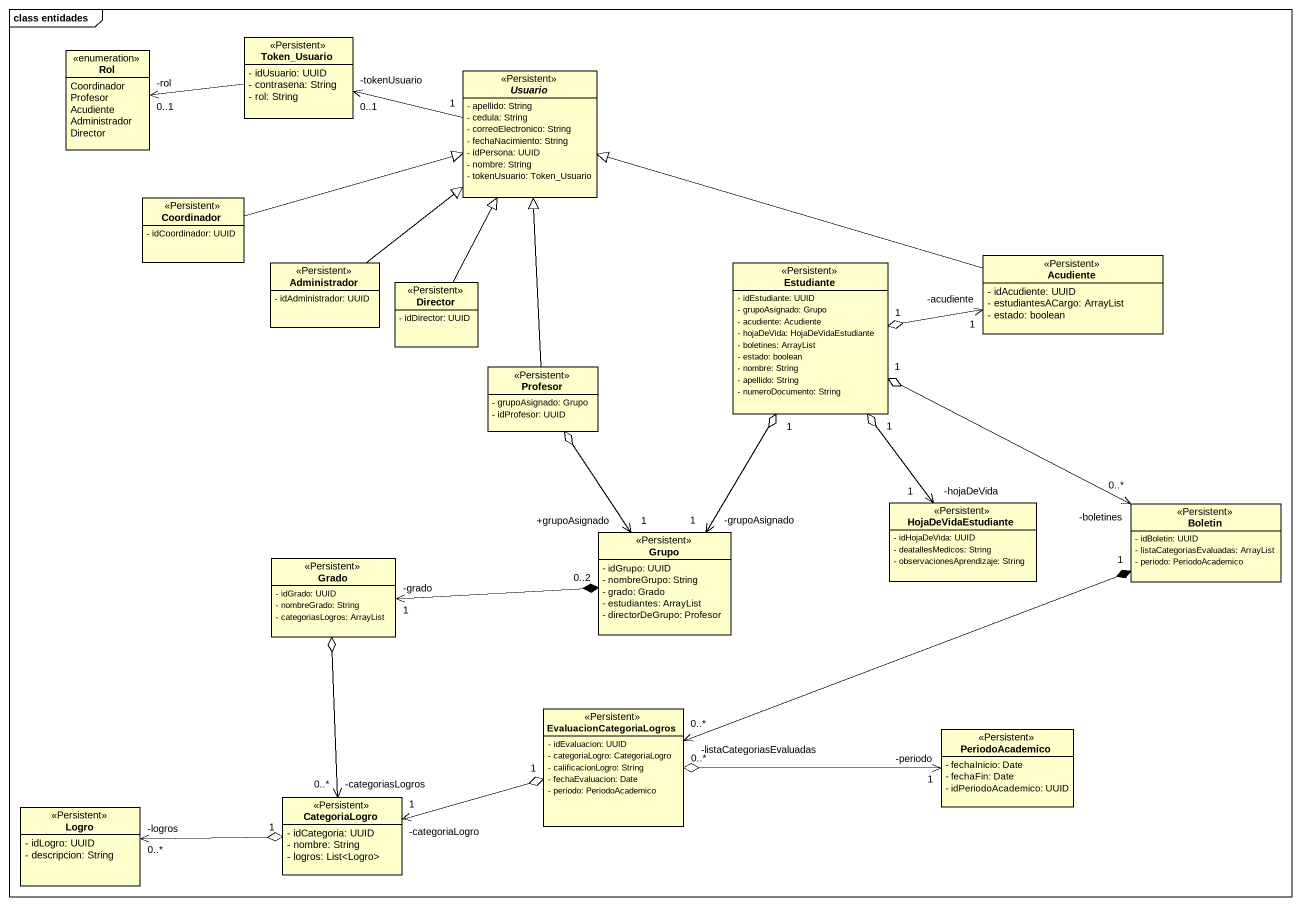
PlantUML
@startuml
mainframe class entidades
hide circle
hide empty members
skinparam classAttributeIconSize 0
enum Rol {
  Coordinador
  Profesor
  Acudiente
  Administrador
  Director
}
class Token_Usuario <<Persistent>> {
  - idUsuario: UUID
  - contrasena: String
  - rol: String
}
abstract class Usuario <<Persistent>> {
  - apellido: String
  - cedula: String
  - correoElectronico: String
  - fechaNacimiento: String
  - idPersona: UUID
  - nombre: String
  - tokenUsuario: Token_Usuario
}
class Coordinador <<Persistent>> {
  - idCoordinador: UUID
}
class Administrador <<Persistent>> {
  - idAdministrador: UUID
}
class Estudiante <<Persistent>> {
  - idEstudiante: UUID
  - grupoAsignado: Grupo
  - acudiente: Acudiente
  - hojaDeVida: HojaDeVidaEstudiante
  - boletines: ArrayList
  - estado: boolean
  - nombre: String
  - apellido: String
  - numeroDocumento: String
}
class Acudiente <<Persistent>> {
  - idAcudiente: UUID
  - estudiantesACargo: ArrayList
  - estado: boolean
}
class Director <<Persistent>> {
  - idDirector: UUID
}
class Profesor <<Persistent>> {
  - grupoAsignado: Grupo
  - idProfesor: UUID
}
class Grupo <<Persistent>> {
  - idGrupo: UUID
  - nombreGrupo: String
  - grado: Grado
  - estudiantes: ArrayList
  - directorDeGrupo: Profesor
}
class HojaDeVidaEstudiante <<Persistent>> {
  - idHojaDeVida: UUID
  - deatallesMedicos: String
  - observacionesAprendizaje: String
}
class Boletin <<Persistent>> {
  - idBoletin: UUID
  - listaCategoriasEvaluadas: ArrayList
  - periodo: PeriodoAcademico
}
class Grado <<Persistent>> {
  - idGrado: UUID
  - nombreGrado: String
  - categoriasLogros: ArrayList
}
class EvaluacionCategoriaLogros <<Persistent>> {
  - idEvaluacion: UUID
  - categoriaLogro: CategoriaLogro
  - calificacionLogro: String
  - fechaEvaluacion: Date
  - periodo: PeriodoAcademico
}
class PeriodoAcademico <<Persistent>> {
  - fechaInicio: Date
  - fechaFin: Date
  - idPeriodoAcademico: UUID
}
class Logro <<Persistent>> {
  - idLogro: UUID
  - descripcion: String
}
class CategoriaLogro <<Persistent>> {
  - idCategoria: UUID
  - nombre: String
  - logros: List<Logro>
}
Token_Usuario -left-> "-rol\n0..1" Rol
Usuario "1" -left-> "-tokenUsuario\n0..1" Token_Usuario
Coordinador -right-|> Usuario
Administrador -up-|> Usuario
Acudiente -left-|> Usuario
Acudiente "-acudiente\n1" <-left-o "1" Estudiante
Director -up-|> Usuario
Profesor -up-|> Usuario
Grupo "-grupoAsignado\n1" <-up-o "1" Estudiante
Grupo "+grupoAsignado\n1" <-up-o Profesor
HojaDeVidaEstudiante "-hojaDeVida\n1" <-up-o "1" Estudiante
Boletin "-boletines\n0..*" <-left-o "1" Estudiante
Grado "-grado\n1" <-right-* "0..2" Grupo
EvaluacionCategoriaLogros "-listaCategoriasEvaluadas\n0..*" <-right-* "1" Boletin
PeriodoAcademico "-periodo\n1" <-left-o "0..*" EvaluacionCategoriaLogros
Logro "-logros\n0..*" <-right-o "1" CategoriaLogro
CategoriaLogro "-categoriasLogros\n0..*" <-up-o Grado
CategoriaLogro "-categoriaLogro\n1" <-right-o "1" EvaluacionCategoriaLogros
@enduml
